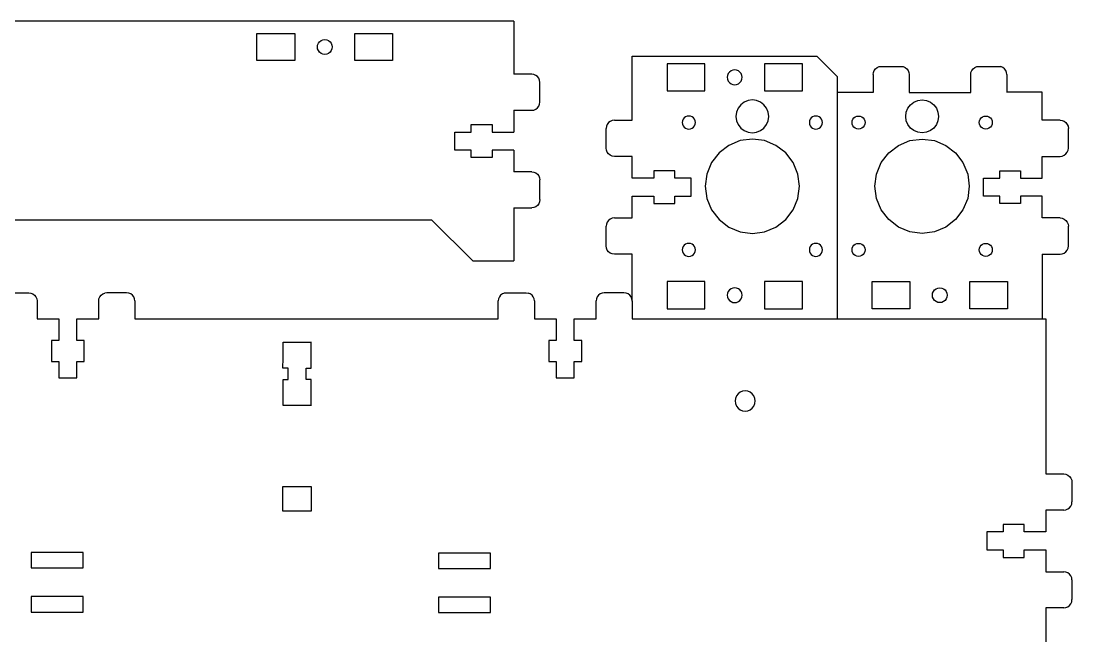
# Model space of a CAD drawing. Extents: x 0 to 869, y 0 to 544.
# Drawn here: x 609 to 864.8, y 394.4 to 544.1 of the extents above; entities that cross this region are included whole.
import ezdxf

# ---------------------------------------------------------------- set-up
doc = ezdxf.new("R2010")
doc.units = 0
doc.layers.get('0').update_dxf_attribs({"linetype": 'CONTINUOUS'})

msp = doc.modelspace()

# ---------------------------------------------------------------- linework, layer by layer
at = {"color": 3}
msp.add_line((728.941, 544.128), (530.01, 544.142), dxfattribs=at)
at = {"color": 5}
for p, q in [((728.955, 544.11), (728.955, 531.185)), ((757.753, 519.987), (757.753, 535.612)), ((757.753, 535.612), (802.665, 535.612)), ((802.665, 535.612), (807.653, 530.61)), ((816.434, 531.622), (816.635, 532.105)), ((816.635, 532.105), (816.952, 532.522)), ((816.952, 532.522), (817.365, 532.839)), ((817.365, 532.839), (817.845, 533.037)), ((817.845, 533.037), (823.154, 533.107)), ((823.154, 533.107), (823.669, 533.037)), ((823.669, 533.037), (824.152, 532.839)), ((824.152, 532.839), (824.565, 532.522)), ((824.565, 532.522), (824.883, 532.105)), ((824.883, 532.105), (825.08, 531.622)), ((840.186, 531.622), (840.387, 532.105)), ((840.387, 532.105), (840.705, 532.522)), ((840.705, 532.522), (841.117, 532.839)), ((841.117, 532.839), (841.597, 533.037)), ((841.597, 533.037), (846.907, 533.107)), ((846.907, 533.107), (847.422, 533.037)), ((847.905, 532.839), (847.422, 533.037)), ((848.318, 532.522), (847.905, 532.839)), ((848.635, 532.105), (848.318, 532.522)), ((848.833, 531.622), (848.635, 532.105)), ((733.305, 531.185), (728.955, 531.185)), ((733.824, 531.118), (733.305, 531.185)), ((734.303, 530.916), (733.824, 531.118)), ((734.72, 530.602), (734.303, 530.916)), ((735.037, 530.186), (734.72, 530.602)), ((735.235, 529.706), (735.037, 530.186)), ((735.305, 529.191), (735.235, 529.706)), ((816.367, 531.107), (816.434, 531.622)), ((816.367, 531.107), (816.367, 526.757)), ((825.08, 531.622), (825.147, 531.107)), ((825.147, 531.107), (825.147, 526.757)), ((840.119, 531.107), (840.186, 531.622)), ((840.119, 526.757), (840.119, 531.107)), ((848.903, 531.107), (848.833, 531.622)), ((848.903, 531.107), (848.903, 526.757)), ((735.305, 524.401), (735.305, 529.191)), ((735.235, 523.882), (735.305, 524.401)), ((816.367, 526.757), (807.625, 526.757)), ((825.147, 526.757), (840.119, 526.757)), ((857.553, 526.778), (848.9, 526.778)), ((857.553, 519.987), (857.553, 526.778)), ((728.955, 522.404), (733.305, 522.404)), ((728.955, 522.404), (728.955, 517.116)), ((733.305, 522.404), (733.824, 522.471)), ((733.824, 522.471), (734.303, 522.672)), ((734.303, 522.672), (734.72, 522.986)), ((734.72, 522.986), (735.037, 523.402)), ((735.037, 523.402), (735.235, 523.882)), ((752.002, 519.402), (751.685, 518.986)), ((752.415, 519.716), (752.002, 519.402)), ((752.895, 519.917), (752.415, 519.716)), ((753.413, 519.987), (752.895, 519.917)), ((753.413, 519.987), (757.753, 519.987)), ((861.896, 519.987), (857.553, 519.987)), ((861.896, 519.987), (862.411, 519.92)), ((862.411, 519.92), (862.894, 519.719)), ((862.894, 519.719), (863.307, 519.402)), ((863.307, 519.402), (863.625, 518.986)), ((714.604, 512.724), (714.604, 517.116)), ((714.604, 517.116), (718.555, 517.116)), ((718.555, 517.116), (718.555, 518.911)), ((718.555, 518.911), (723.653, 518.911)), ((723.653, 518.911), (723.653, 517.116)), ((723.653, 517.116), (728.955, 517.116)), ((751.484, 518.502), (751.417, 517.984)), ((751.417, 513.186), (751.417, 517.984)), ((751.685, 518.986), (751.484, 518.502)), ((863.625, 518.986), (863.822, 518.506)), ((863.822, 518.506), (863.889, 517.987)), ((863.889, 513.186), (863.889, 517.987)), ((718.555, 512.724), (714.604, 512.724)), ((718.555, 510.928), (718.555, 512.724)), ((723.653, 512.724), (723.653, 510.928)), ((728.955, 512.724), (723.653, 512.724)), ((728.955, 512.724), (728.955, 507.432)), ((751.484, 512.667), (751.417, 513.186)), ((751.685, 512.184), (751.484, 512.667)), ((752.002, 511.771), (751.685, 512.184)), ((752.415, 511.454), (752.002, 511.771)), ((862.894, 511.454), (863.307, 511.775)), ((863.307, 511.775), (863.625, 512.187)), ((863.625, 512.187), (863.822, 512.667)), ((863.822, 512.667), (863.889, 513.186)), ((723.653, 510.928), (718.555, 510.928)), ((752.895, 511.253), (752.415, 511.454)), ((753.413, 511.186), (752.895, 511.253)), ((757.753, 511.186), (753.413, 511.186)), ((757.753, 505.887), (757.753, 511.186)), ((857.553, 505.887), (857.553, 511.189)), ((857.553, 511.189), (861.896, 511.189)), ((861.896, 511.189), (862.411, 511.256)), ((862.411, 511.256), (862.894, 511.454)), ((733.305, 507.432), (728.955, 507.432)), ((733.305, 507.432), (733.824, 507.365)), ((733.824, 507.365), (734.303, 507.167)), ((734.303, 507.167), (734.72, 506.85)), ((734.72, 506.85), (735.037, 506.437)), ((735.037, 506.437), (735.235, 505.954)), ((763.044, 507.686), (763.044, 505.887)), ((768.135, 507.686), (763.044, 507.686)), ((768.135, 505.887), (768.135, 507.686)), ((847.175, 507.686), (852.265, 507.686)), ((847.175, 505.887), (847.175, 507.686)), ((852.265, 507.686), (852.265, 505.887)), ((735.235, 505.954), (735.305, 505.435)), ((735.305, 500.648), (735.305, 505.435)), ((763.044, 505.887), (757.753, 505.887)), ((772.075, 505.887), (768.135, 505.887)), ((772.075, 501.488), (772.075, 505.887)), ((843.234, 505.887), (847.175, 505.887)), ((843.234, 501.488), (843.234, 505.887)), ((852.265, 505.887), (857.553, 505.887)), ((757.753, 496.185), (757.753, 501.488)), ((757.753, 501.488), (763.044, 501.488)), ((763.044, 501.488), (763.044, 499.685)), ((768.135, 501.488), (772.075, 501.488)), ((768.135, 499.685), (768.135, 501.488)), ((847.175, 501.488), (843.234, 501.488)), ((847.175, 499.689), (847.175, 501.488)), ((852.265, 501.488), (852.265, 499.689)), ((857.553, 501.488), (852.265, 501.488)), ((857.553, 496.189), (857.553, 501.488)), ((733.824, 498.718), (733.305, 498.651)), ((734.303, 498.92), (733.824, 498.718)), ((734.72, 499.237), (734.303, 498.92)), ((735.037, 499.65), (734.72, 499.237)), ((735.235, 500.13), (735.037, 499.65)), ((735.305, 500.648), (735.235, 500.13)), ((763.044, 499.685), (768.135, 499.685)), ((852.265, 499.689), (847.175, 499.689)), ((728.955, 498.651), (733.305, 498.651)), ((728.955, 498.651), (728.955, 485.726)), ((753.413, 496.185), (752.895, 496.118)), ((753.413, 496.185), (757.753, 496.185)), ((861.896, 496.189), (857.553, 496.189)), ((861.896, 496.189), (862.411, 496.118)), ((598.897, 495.706), (708.953, 495.706)), ((708.953, 495.706), (718.954, 485.726)), ((751.484, 494.704), (751.417, 494.185)), ((751.417, 489.384), (751.417, 494.185)), ((751.685, 495.187), (751.484, 494.704)), ((752.002, 495.6), (751.685, 495.187)), ((752.415, 495.917), (752.002, 495.6)), ((752.895, 496.118), (752.415, 495.917)), ((862.411, 496.118), (862.894, 495.917)), ((862.894, 495.917), (863.307, 495.603)), ((863.307, 495.603), (863.625, 495.187)), ((863.625, 495.187), (863.822, 494.704)), ((863.822, 494.704), (863.889, 494.185)), ((863.889, 489.387), (863.889, 494.185)), ((751.484, 488.869), (751.417, 489.384)), ((751.685, 488.386), (751.484, 488.869)), ((863.625, 488.389), (863.822, 488.869)), ((863.822, 488.869), (863.889, 489.387)), ((752.002, 487.973), (751.685, 488.386)), ((752.415, 487.652), (752.002, 487.973)), ((752.895, 487.454), (752.415, 487.652)), ((753.413, 487.387), (752.895, 487.454)), ((757.753, 487.387), (753.413, 487.387)), ((857.553, 487.387), (861.896, 487.387)), ((857.567, 471.6), (857.567, 487.401)), ((861.896, 487.387), (862.411, 487.454)), ((862.411, 487.454), (862.894, 487.655)), ((862.894, 487.655), (863.307, 487.973)), ((863.307, 487.973), (863.625, 488.389)), ((718.954, 485.726), (728.955, 485.726))]:
    msp.add_line(p, q, dxfattribs=at)
at = {"color": 0}
for p, q in [((666.454, 534.529), (666.454, 541.115)), ((666.454, 541.115), (675.654, 541.115)), ((675.654, 541.115), (675.654, 534.529)), ((682.487, 539.559), (682.953, 539.619)), ((682.953, 539.619), (683.422, 539.559)), ((690.256, 541.115), (699.456, 541.115)), ((690.256, 534.529), (690.256, 541.115)), ((699.456, 541.115), (699.456, 534.529)), ((681.154, 537.824), (681.214, 538.289)), ((681.214, 537.358), (681.154, 537.824)), ((681.214, 538.289), (681.394, 538.723)), ((681.394, 536.924), (681.214, 537.358)), ((681.394, 538.723), (681.68, 539.094)), ((681.68, 539.094), (682.054, 539.38)), ((682.054, 539.38), (682.487, 539.559)), ((683.422, 539.559), (683.856, 539.38)), ((683.856, 539.38), (684.23, 539.094)), ((684.23, 539.094), (684.516, 538.723)), ((684.516, 538.723), (684.696, 538.289)), ((684.696, 537.358), (684.516, 536.924)), ((684.696, 538.289), (684.756, 537.824)), ((684.756, 537.824), (684.696, 537.358)), ((675.654, 534.529), (666.454, 534.529)), ((681.68, 536.55), (681.394, 536.924)), ((682.054, 536.265), (681.68, 536.55)), ((682.487, 536.085), (682.054, 536.265)), ((682.953, 536.025), (682.487, 536.085)), ((683.422, 536.085), (682.953, 536.025)), ((683.856, 536.265), (683.422, 536.085)), ((684.23, 536.55), (683.856, 536.265)), ((684.516, 536.924), (684.23, 536.55)), ((699.456, 534.529), (690.256, 534.529)), ((766.237, 533.732), (766.237, 527.131)), ((775.42, 533.732), (766.237, 533.732)), ((775.42, 527.131), (775.42, 533.732)), ((781.805, 531.989), (781.431, 531.707)), ((782.239, 532.172), (781.805, 531.989)), ((782.705, 532.232), (782.239, 532.172)), ((783.17, 532.172), (782.705, 532.232)), ((783.604, 531.989), (783.17, 532.172)), ((783.975, 531.707), (783.604, 531.989)), ((789.989, 533.732), (789.989, 527.131)), ((799.172, 533.732), (789.989, 533.732)), ((799.172, 527.131), (799.172, 533.732)), ((780.969, 530.899), (780.905, 530.43)), ((780.905, 530.43), (780.969, 529.964)), ((781.145, 531.333), (780.969, 530.899)), ((780.969, 529.964), (781.145, 529.53)), ((781.431, 531.707), (781.145, 531.333)), ((781.145, 529.53), (781.431, 529.156)), ((784.26, 531.333), (783.975, 531.707)), ((783.975, 529.156), (784.26, 529.53)), ((784.44, 530.899), (784.26, 531.333)), ((784.26, 529.53), (784.44, 529.964)), ((784.504, 530.43), (784.44, 530.899)), ((784.44, 529.964), (784.504, 530.43)), ((807.653, 530.61), (807.653, 471.611)), ((766.237, 527.131), (775.42, 527.131)), ((781.431, 529.156), (781.805, 528.87)), ((781.805, 528.87), (782.239, 528.69)), ((782.239, 528.69), (782.705, 528.63)), ((782.705, 528.63), (783.17, 528.69)), ((783.17, 528.69), (783.604, 528.87)), ((783.604, 528.87), (783.975, 529.156)), ((789.989, 527.131), (799.172, 527.131)), ((785.001, 524.376), (784.172, 523.737)), ((785.961, 524.775), (785.001, 524.376)), ((786.994, 524.912), (785.961, 524.775)), ((788.028, 524.775), (786.994, 524.912)), ((788.991, 524.376), (788.028, 524.775)), ((789.82, 523.737), (788.991, 524.376)), ((825.489, 523.741), (826.315, 524.376)), ((826.315, 524.376), (827.278, 524.775)), ((827.278, 524.775), (828.312, 524.912)), ((828.312, 524.912), (829.345, 524.775)), ((829.345, 524.775), (830.308, 524.376)), ((830.308, 524.376), (831.134, 523.741)), ((783.138, 521.945), (783.004, 520.912)), ((783.537, 522.912), (783.138, 521.945)), ((784.172, 523.737), (783.537, 522.912)), ((790.451, 522.912), (789.82, 523.737)), ((790.85, 521.945), (790.451, 522.912)), ((790.988, 520.912), (790.85, 521.945)), ((824.322, 520.912), (824.456, 521.949)), ((824.456, 521.949), (824.854, 522.912)), ((824.854, 522.912), (825.489, 523.741)), ((831.134, 523.741), (831.769, 522.912)), ((831.769, 522.912), (832.167, 521.949)), ((832.167, 521.949), (832.305, 520.912)), ((769.983, 519.825), (769.93, 519.409)), ((769.93, 519.409), (769.983, 518.996)), ((770.142, 520.21), (769.983, 519.825)), ((770.396, 520.541), (770.142, 520.21)), ((770.728, 520.795), (770.396, 520.541)), ((771.112, 520.958), (770.728, 520.795)), ((771.525, 521.01), (771.112, 520.958)), ((771.941, 520.958), (771.525, 521.01)), ((772.326, 520.795), (771.941, 520.958)), ((772.654, 520.541), (772.326, 520.795)), ((772.908, 520.21), (772.654, 520.541)), ((773.07, 519.825), (772.908, 520.21)), ((773.123, 519.409), (773.07, 519.825)), ((773.07, 518.996), (773.123, 519.409)), ((783.004, 520.912), (783.138, 519.875)), ((783.138, 519.875), (783.537, 518.911)), ((790.451, 518.911), (790.85, 519.875)), ((790.85, 519.875), (790.988, 520.912)), ((800.922, 519.825), (800.869, 519.409)), ((800.869, 519.409), (800.922, 518.996)), ((801.081, 520.21), (800.922, 519.825)), ((801.335, 520.541), (801.081, 520.21)), ((801.666, 520.795), (801.335, 520.541)), ((802.051, 520.958), (801.666, 520.795)), ((802.464, 521.01), (802.051, 520.958)), ((802.88, 520.958), (802.464, 521.01)), ((803.261, 520.795), (802.88, 520.958)), ((803.592, 520.541), (803.261, 520.795)), ((803.847, 520.21), (803.592, 520.541)), ((804.005, 519.825), (803.847, 520.21)), ((804.062, 519.409), (804.005, 519.825)), ((804.005, 518.996), (804.062, 519.409)), ((811.244, 519.412), (811.301, 519.825)), ((811.301, 519), (811.244, 519.412)), ((811.301, 519.825), (811.459, 520.213)), ((811.459, 520.213), (811.713, 520.541)), ((811.713, 520.541), (812.045, 520.799)), ((812.045, 520.799), (812.43, 520.958)), ((812.43, 520.958), (812.842, 521.01)), ((812.842, 521.01), (813.255, 520.958)), ((813.255, 520.958), (813.643, 520.799)), ((813.643, 520.799), (813.971, 520.541)), ((813.971, 520.541), (814.225, 520.213)), ((814.225, 520.213), (814.384, 519.825)), ((814.384, 519.825), (814.44, 519.412)), ((814.44, 519.412), (814.384, 519)), ((824.456, 519.878), (824.322, 520.912)), ((824.854, 518.911), (824.456, 519.878)), ((832.167, 519.878), (831.769, 518.911)), ((832.305, 520.912), (832.167, 519.878)), ((842.183, 519.412), (842.239, 519.825)), ((842.239, 519), (842.183, 519.412)), ((842.239, 519.825), (842.398, 520.213)), ((842.398, 520.213), (842.652, 520.541)), ((842.652, 520.541), (842.984, 520.799)), ((842.984, 520.799), (843.368, 520.958)), ((843.368, 520.958), (843.781, 521.01)), ((843.781, 521.01), (844.194, 520.958)), ((844.194, 520.958), (844.578, 520.799)), ((844.578, 520.799), (844.91, 520.541)), ((844.91, 520.541), (845.164, 520.213)), ((845.164, 520.213), (845.323, 519.825)), ((845.323, 519.825), (845.379, 519.412)), ((845.379, 519.412), (845.323, 519)), ((769.983, 518.996), (770.142, 518.612)), ((770.142, 518.612), (770.396, 518.28)), ((770.396, 518.28), (770.728, 518.026)), ((770.728, 518.026), (771.112, 517.864)), ((771.112, 517.864), (771.525, 517.811)), ((771.525, 517.811), (771.941, 517.864)), ((771.941, 517.864), (772.326, 518.026)), ((772.326, 518.026), (772.654, 518.28)), ((772.654, 518.28), (772.908, 518.612)), ((772.908, 518.612), (773.07, 518.996)), ((783.537, 518.911), (784.172, 518.082)), ((784.172, 518.082), (785.001, 517.447)), ((785.001, 517.447), (785.961, 517.045)), ((785.961, 517.045), (786.994, 516.911)), ((786.994, 516.911), (788.028, 517.045)), ((788.028, 517.045), (788.991, 517.447)), ((788.991, 517.447), (789.82, 518.082)), ((789.82, 518.082), (790.451, 518.911)), ((800.922, 518.996), (801.081, 518.612)), ((801.081, 518.612), (801.335, 518.28)), ((801.335, 518.28), (801.666, 518.026)), ((801.666, 518.026), (802.051, 517.864)), ((802.051, 517.864), (802.464, 517.811)), ((802.464, 517.811), (802.88, 517.864)), ((802.88, 517.864), (803.261, 518.026)), ((803.261, 518.026), (803.592, 518.28)), ((803.592, 518.28), (803.847, 518.612)), ((803.847, 518.612), (804.005, 518.996)), ((811.459, 518.612), (811.301, 519)), ((811.713, 518.28), (811.459, 518.612)), ((812.045, 518.026), (811.713, 518.28)), ((812.43, 517.867), (812.045, 518.026)), ((812.842, 517.811), (812.43, 517.867)), ((813.255, 517.867), (812.842, 517.811)), ((813.643, 518.026), (813.255, 517.867)), ((813.971, 518.28), (813.643, 518.026)), ((814.225, 518.612), (813.971, 518.28)), ((814.384, 519), (814.225, 518.612)), ((825.489, 518.082), (824.854, 518.911)), ((826.315, 517.447), (825.489, 518.082)), ((827.278, 517.049), (826.315, 517.447)), ((828.312, 516.911), (827.278, 517.049)), ((829.345, 517.049), (828.312, 516.911)), ((830.308, 517.447), (829.345, 517.049)), ((831.134, 518.082), (830.308, 517.447)), ((831.769, 518.911), (831.134, 518.082)), ((842.398, 518.612), (842.239, 519)), ((842.652, 518.28), (842.398, 518.612)), ((842.984, 518.026), (842.652, 518.28)), ((843.368, 517.867), (842.984, 518.026)), ((843.781, 517.811), (843.368, 517.867)), ((844.194, 517.867), (843.781, 517.811)), ((844.578, 518.026), (844.194, 517.867)), ((844.91, 518.28), (844.578, 518.026)), ((845.164, 518.612), (844.91, 518.28)), ((845.323, 519), (845.164, 518.612)), ((784.024, 515.017), (781.258, 513.87)), ((786.994, 515.412), (784.024, 515.017)), ((789.965, 515.017), (786.994, 515.412)), ((792.734, 513.87), (789.965, 515.017)), ((822.572, 513.87), (825.341, 515.02)), ((825.341, 515.02), (828.312, 515.412)), ((828.312, 515.412), (831.282, 515.02)), ((831.282, 515.02), (834.051, 513.87)), ((778.88, 512.043), (777.057, 509.662)), ((781.258, 513.87), (778.88, 512.043)), ((795.112, 512.043), (792.734, 513.87)), ((796.936, 509.662), (795.112, 512.043)), ((818.374, 509.662), (820.194, 512.043)), ((820.194, 512.043), (822.572, 513.87)), ((834.051, 513.87), (836.429, 512.043)), ((836.429, 512.043), (838.249, 509.662)), ((777.057, 509.662), (775.91, 506.885)), ((798.082, 506.885), (796.936, 509.662)), ((817.227, 506.889), (818.374, 509.662)), ((838.249, 509.662), (839.396, 506.889)), ((775.91, 506.885), (775.518, 503.911)), ((798.474, 503.911), (798.082, 506.885)), ((816.836, 503.911), (817.227, 506.889)), ((839.396, 506.889), (839.788, 503.911)), ((775.518, 503.911), (775.91, 500.934)), ((798.082, 500.934), (798.474, 503.911)), ((817.227, 500.937), (816.836, 503.911)), ((839.788, 503.911), (839.396, 500.937)), ((775.91, 500.934), (777.057, 498.161)), ((796.936, 498.161), (798.082, 500.934)), ((818.374, 498.161), (817.227, 500.937)), ((839.396, 500.937), (838.249, 498.161)), ((777.057, 498.161), (778.88, 495.78)), ((795.112, 495.78), (796.936, 498.161)), ((820.194, 495.78), (818.374, 498.161)), ((838.249, 498.161), (836.429, 495.78)), ((778.88, 495.78), (781.258, 493.952)), ((781.258, 493.952), (784.024, 492.802)), ((789.965, 492.802), (792.734, 493.952)), ((792.734, 493.952), (795.112, 495.78)), ((822.572, 493.952), (820.194, 495.78)), ((825.341, 492.806), (822.572, 493.952)), ((834.051, 493.952), (831.282, 492.806)), ((836.429, 495.78), (834.051, 493.952)), ((784.024, 492.802), (786.994, 492.411)), ((786.994, 492.411), (789.965, 492.802)), ((828.312, 492.411), (825.341, 492.806)), ((831.282, 492.806), (828.312, 492.411)), ((769.983, 488.823), (769.93, 488.41)), ((770.142, 489.211), (769.983, 488.823)), ((770.396, 489.543), (770.142, 489.211)), ((770.728, 489.797), (770.396, 489.543)), ((771.112, 489.955), (770.728, 489.797)), ((771.525, 490.012), (771.112, 489.955)), ((771.941, 489.955), (771.525, 490.012)), ((772.326, 489.797), (771.941, 489.955)), ((772.654, 489.543), (772.326, 489.797)), ((772.908, 489.211), (772.654, 489.543)), ((773.07, 488.823), (772.908, 489.211)), ((773.123, 488.41), (773.07, 488.823)), ((800.922, 488.823), (800.869, 488.41)), ((801.081, 489.211), (800.922, 488.823)), ((801.335, 489.543), (801.081, 489.211)), ((801.666, 489.797), (801.335, 489.543)), ((802.051, 489.955), (801.666, 489.797)), ((802.464, 490.012), (802.051, 489.955)), ((802.88, 489.955), (802.464, 490.012)), ((803.261, 489.797), (802.88, 489.955)), ((803.592, 489.543), (803.261, 489.797)), ((803.847, 489.211), (803.592, 489.543)), ((804.005, 488.823), (803.847, 489.211)), ((804.062, 488.41), (804.005, 488.823)), ((811.244, 488.414), (811.301, 488.827)), ((811.301, 488.827), (811.459, 489.211)), ((811.459, 489.211), (811.713, 489.543)), ((811.713, 489.543), (812.045, 489.797)), ((812.045, 489.797), (812.43, 489.959)), ((812.43, 489.959), (812.842, 490.012)), ((812.842, 490.012), (813.255, 489.959)), ((813.255, 489.959), (813.643, 489.797)), ((813.643, 489.797), (813.971, 489.543)), ((813.971, 489.543), (814.225, 489.211)), ((814.225, 489.211), (814.384, 488.827)), ((814.384, 488.827), (814.44, 488.414)), ((842.183, 488.414), (842.239, 488.827)), ((842.239, 488.827), (842.398, 489.211)), ((842.398, 489.211), (842.652, 489.543)), ((842.652, 489.543), (842.984, 489.797)), ((842.984, 489.797), (843.368, 489.959)), ((843.368, 489.959), (843.781, 490.012)), ((843.781, 490.012), (844.194, 489.959)), ((844.194, 489.959), (844.578, 489.797)), ((844.578, 489.797), (844.91, 489.543)), ((844.91, 489.543), (845.164, 489.211)), ((845.164, 489.211), (845.323, 488.827)), ((845.323, 488.827), (845.379, 488.414)), ((757.753, 475.94), (757.753, 487.387)), ((769.93, 488.41), (769.983, 487.998)), ((769.983, 487.998), (770.142, 487.609)), ((770.142, 487.609), (770.396, 487.281)), ((770.396, 487.281), (770.728, 487.024)), ((770.728, 487.024), (771.112, 486.865)), ((771.112, 486.865), (771.525, 486.812)), ((771.525, 486.812), (771.941, 486.865)), ((771.941, 486.865), (772.326, 487.024)), ((772.326, 487.024), (772.654, 487.281)), ((772.654, 487.281), (772.908, 487.609)), ((772.908, 487.609), (773.07, 487.998)), ((773.07, 487.998), (773.123, 488.41)), ((800.869, 488.41), (800.922, 487.998)), ((800.922, 487.998), (801.081, 487.609)), ((801.081, 487.609), (801.335, 487.281)), ((801.335, 487.281), (801.666, 487.024)), ((801.666, 487.024), (802.051, 486.865)), ((802.051, 486.865), (802.464, 486.812)), ((802.464, 486.812), (802.88, 486.865)), ((802.88, 486.865), (803.261, 487.024)), ((803.261, 487.024), (803.592, 487.281)), ((803.592, 487.281), (803.847, 487.609)), ((803.847, 487.609), (804.005, 487.998)), ((804.005, 487.998), (804.062, 488.41)), ((811.301, 487.998), (811.244, 488.414)), ((811.459, 487.613), (811.301, 487.998)), ((811.713, 487.281), (811.459, 487.613)), ((812.045, 487.027), (811.713, 487.281)), ((812.43, 486.865), (812.045, 487.027)), ((812.842, 486.812), (812.43, 486.865)), ((813.255, 486.865), (812.842, 486.812)), ((813.643, 487.027), (813.255, 486.865)), ((813.971, 487.281), (813.643, 487.027)), ((814.225, 487.613), (813.971, 487.281)), ((814.384, 487.998), (814.225, 487.613)), ((814.44, 488.414), (814.384, 487.998)), ((842.239, 487.998), (842.183, 488.414)), ((842.398, 487.613), (842.239, 487.998)), ((842.652, 487.281), (842.398, 487.613)), ((842.984, 487.027), (842.652, 487.281)), ((843.368, 486.865), (842.984, 487.027)), ((843.781, 486.812), (843.368, 486.865)), ((844.194, 486.865), (843.781, 486.812)), ((844.578, 487.027), (844.194, 486.865)), ((844.91, 487.281), (844.578, 487.027)), ((845.164, 487.613), (844.91, 487.281)), ((845.323, 487.998), (845.164, 487.613)), ((845.379, 488.414), (845.323, 487.998)), ((766.237, 480.691), (766.237, 474.091)), ((775.42, 480.691), (766.237, 480.691)), ((775.42, 474.091), (775.42, 480.691)), ((781.145, 478.293), (780.969, 477.855)), ((781.431, 478.663), (781.145, 478.293)), ((781.805, 478.952), (781.431, 478.663)), ((782.239, 479.132), (781.805, 478.952)), ((782.705, 479.192), (782.239, 479.132)), ((783.17, 479.132), (782.705, 479.192)), ((783.604, 478.952), (783.17, 479.132)), ((783.975, 478.663), (783.604, 478.952)), ((784.26, 478.293), (783.975, 478.663)), ((784.44, 477.855), (784.26, 478.293)), ((789.989, 480.691), (789.989, 474.091)), ((799.172, 480.691), (789.989, 480.691)), ((799.172, 474.091), (799.172, 480.691)), ((816.137, 480.691), (825.317, 480.691)), ((816.137, 474.091), (816.137, 480.691)), ((825.317, 480.691), (825.317, 474.091)), ((830.866, 477.859), (831.046, 478.293)), ((831.046, 478.293), (831.331, 478.667)), ((831.331, 478.667), (831.705, 478.952)), ((831.705, 478.952), (832.139, 479.132)), ((832.139, 479.132), (832.605, 479.192)), ((832.605, 479.192), (833.067, 479.132)), ((833.067, 479.132), (833.501, 478.952)), ((833.501, 478.952), (833.875, 478.667)), ((833.875, 478.667), (834.161, 478.293)), ((834.161, 478.293), (834.341, 477.859)), ((839.89, 480.691), (849.069, 480.691)), ((839.89, 474.091), (839.89, 480.691)), ((849.069, 480.691), (849.069, 474.091)), ((780.969, 477.855), (780.905, 477.389)), ((780.905, 477.389), (780.969, 476.924)), ((780.969, 476.924), (781.145, 476.49)), ((781.145, 476.49), (781.431, 476.119)), ((781.431, 476.119), (781.805, 475.83)), ((781.805, 475.83), (782.239, 475.65)), ((783.17, 475.65), (783.604, 475.83)), ((783.604, 475.83), (783.975, 476.119)), ((783.975, 476.119), (784.26, 476.49)), ((784.26, 476.49), (784.44, 476.924)), ((784.504, 477.389), (784.44, 477.855)), ((784.44, 476.924), (784.504, 477.389)), ((830.806, 477.393), (830.866, 477.859)), ((830.866, 476.927), (830.806, 477.393)), ((831.046, 476.49), (830.866, 476.927)), ((831.331, 476.119), (831.046, 476.49)), ((831.705, 475.834), (831.331, 476.119)), ((832.139, 475.65), (831.705, 475.834)), ((833.501, 475.834), (833.067, 475.65)), ((833.875, 476.119), (833.501, 475.834)), ((834.161, 476.49), (833.875, 476.119)), ((834.341, 476.927), (834.161, 476.49)), ((834.341, 477.859), (834.401, 477.393)), ((834.401, 477.393), (834.341, 476.927)), ((766.237, 474.091), (775.42, 474.091)), ((782.239, 475.65), (782.705, 475.59)), ((782.705, 475.59), (783.17, 475.65)), ((789.989, 474.091), (799.172, 474.091)), ((825.317, 474.091), (816.137, 474.091)), ((832.605, 475.59), (832.139, 475.65)), ((833.067, 475.65), (832.605, 475.59)), ((849.069, 474.091), (839.89, 474.091)), ((672.79, 462.086), (672.79, 465.935)), ((672.793, 465.935), (679.69, 465.935)), ((679.676, 462.079), (679.676, 465.931)), ((672.786, 459.595), (672.79, 462.086)), ((679.679, 459.588), (679.676, 462.079)), ((674.017, 459.592), (672.786, 459.595)), ((674.017, 456.875), (674.017, 459.592)), ((678.448, 456.872), (678.448, 459.588)), ((678.448, 459.588), (679.679, 459.588)), ((672.793, 454.385), (672.79, 456.875)), ((672.79, 456.875), (674.017, 456.875)), ((679.676, 456.872), (678.448, 456.872)), ((679.676, 454.378), (679.676, 456.872)), ((672.793, 450.536), (672.793, 454.385)), ((679.676, 450.529), (679.676, 454.378)), ((783.121, 452.861), (782.874, 452.268)), ((783.509, 453.365), (783.121, 452.861)), ((784.017, 453.757), (783.509, 453.365)), ((784.606, 454), (784.017, 453.757)), ((785.241, 454.085), (784.606, 454)), ((785.876, 454), (785.241, 454.085)), ((786.465, 453.757), (785.876, 454)), ((786.973, 453.365), (786.465, 453.757)), ((787.361, 452.861), (786.973, 453.365)), ((787.608, 452.268), (787.361, 452.861)), ((679.69, 450.536), (672.793, 450.536)), ((782.874, 452.268), (782.793, 451.633)), ((782.793, 451.633), (782.874, 451.002)), ((782.874, 451.002), (783.121, 450.409)), ((783.121, 450.409), (783.509, 449.901)), ((786.973, 449.901), (787.361, 450.409)), ((787.361, 450.409), (787.608, 451.002)), ((787.689, 451.633), (787.608, 452.268)), ((787.608, 451.002), (787.689, 451.633)), ((783.509, 449.901), (784.017, 449.513)), ((784.017, 449.513), (784.606, 449.27)), ((784.606, 449.27), (785.241, 449.185)), ((785.241, 449.185), (785.876, 449.27)), ((785.876, 449.27), (786.465, 449.513)), ((786.465, 449.513), (786.973, 449.901)), ((672.779, 430.777), (679.655, 430.777)), ((672.779, 424.822), (672.779, 430.777)), ((679.655, 430.777), (679.655, 424.822)), ((679.655, 424.822), (672.779, 424.822)), ((611.501, 414.757), (611.501, 410.979)), ((624.166, 414.757), (611.501, 414.757)), ((624.166, 410.979), (624.166, 414.757)), ((710.597, 414.609), (710.597, 410.831)), ((723.261, 414.609), (710.597, 414.609)), ((723.261, 410.831), (723.261, 414.609)), ((611.501, 410.979), (624.166, 410.979)), ((710.597, 410.831), (723.261, 410.831)), ((611.501, 404.033), (611.501, 400.255)), ((624.166, 404.033), (611.501, 404.033)), ((624.166, 400.255), (624.166, 404.033)), ((710.597, 403.885), (710.597, 400.106)), ((723.261, 403.885), (710.597, 403.885)), ((723.261, 400.106), (723.261, 403.885)), ((611.501, 400.255), (624.166, 400.255)), ((710.597, 400.106), (723.261, 400.106))]:
    msp.add_line(p, q, dxfattribs=at)
at = {"color": 4}
for p, q in [((606.143, 477.986), (610.941, 477.986)), ((610.941, 477.986), (611.459, 477.915)), ((611.459, 477.915), (611.942, 477.718)), ((611.942, 477.718), (612.355, 477.4)), ((612.355, 477.4), (612.673, 476.984)), ((612.673, 476.984), (612.874, 476.5)), ((612.874, 476.5), (612.941, 475.985)), ((612.941, 475.985), (612.941, 471.636)), ((627.941, 475.985), (628.008, 476.5)), ((627.941, 471.636), (627.941, 475.985)), ((628.008, 476.5), (628.209, 476.984)), ((628.209, 476.984), (628.527, 477.4)), ((628.527, 477.4), (628.939, 477.718)), ((628.932, 477.718), (629.416, 477.915)), ((629.934, 477.986), (629.416, 477.915)), ((634.742, 477.986), (629.934, 477.986)), ((635.258, 477.915), (634.742, 477.986)), ((635.741, 477.718), (635.258, 477.915)), ((636.154, 477.4), (635.741, 477.718)), ((636.475, 476.984), (636.154, 477.4)), ((636.672, 476.5), (636.475, 476.984)), ((636.743, 475.985), (636.672, 476.5)), ((636.743, 475.985), (636.743, 471.636)), ((725.23, 476.5), (725.163, 475.985)), ((725.163, 471.636), (725.163, 475.985)), ((725.431, 476.984), (725.23, 476.5)), ((725.749, 477.4), (725.431, 476.984)), ((726.165, 477.718), (725.749, 477.4)), ((726.648, 477.915), (726.165, 477.718)), ((726.641, 477.929), (727.16, 477.996)), ((727.16, 477.996), (731.965, 477.986)), ((731.965, 477.986), (732.48, 477.915)), ((732.963, 477.718), (732.48, 477.915)), ((733.379, 477.4), (732.963, 477.718)), ((733.697, 476.984), (733.379, 477.4)), ((733.894, 476.5), (733.697, 476.984)), ((733.965, 475.985), (733.894, 476.5)), ((733.965, 475.985), (733.965, 471.636)), ((749.032, 476.5), (748.965, 475.985)), ((748.965, 471.636), (748.965, 475.985)), ((749.229, 476.984), (749.032, 476.5)), ((749.55, 477.4), (749.229, 476.984)), ((749.963, 477.718), (749.55, 477.4)), ((750.447, 477.915), (749.963, 477.718)), ((750.962, 477.986), (750.447, 477.915)), ((755.763, 477.986), (750.962, 477.986)), ((756.281, 477.915), (755.763, 477.986)), ((756.765, 477.718), (756.281, 477.915)), ((757.178, 477.4), (756.765, 477.718)), ((757.495, 476.984), (757.178, 477.4)), ((757.696, 476.5), (757.495, 476.984)), ((757.763, 475.985), (757.696, 476.5)), ((757.763, 475.985), (757.763, 471.636)), ((612.941, 471.636), (618.243, 471.636)), ((618.243, 471.636), (618.243, 466.333)), ((622.642, 466.333), (622.642, 471.636)), ((622.642, 471.636), (627.941, 471.636)), ((636.743, 471.636), (725.163, 471.636)), ((733.965, 471.636), (739.263, 471.636)), ((739.263, 471.636), (739.263, 466.333)), ((743.663, 471.636), (748.965, 471.636)), ((743.663, 466.333), (743.663, 471.636)), ((757.763, 471.636), (858.449, 471.636)), ((858.449, 471.636), (858.449, 433.867)), ((618.243, 466.333), (616.44, 466.333)), ((616.44, 466.333), (616.44, 461.236)), ((624.441, 466.333), (622.642, 466.333)), ((624.441, 461.236), (624.441, 466.333)), ((739.263, 466.333), (737.464, 466.333)), ((737.464, 466.333), (737.464, 461.236)), ((745.465, 466.333), (743.663, 466.333)), ((745.465, 461.236), (745.465, 466.333)), ((616.44, 461.236), (618.243, 461.236)), ((618.243, 461.236), (618.243, 457.285)), ((622.642, 461.236), (624.441, 461.236)), ((622.642, 457.285), (622.642, 461.236)), ((737.464, 461.236), (739.263, 461.236)), ((739.263, 461.236), (739.263, 457.285)), ((743.663, 461.236), (745.465, 461.236)), ((743.663, 457.285), (743.663, 461.236)), ((618.243, 457.285), (622.642, 457.285)), ((739.263, 457.285), (743.663, 457.285)), ((858.421, 433.867), (862.771, 433.867)), ((862.771, 433.867), (863.29, 433.8)), ((863.29, 433.8), (863.769, 433.599)), ((863.769, 433.599), (864.186, 433.282)), ((864.186, 433.282), (864.503, 432.869)), ((864.503, 432.869), (864.704, 432.386)), ((864.704, 432.386), (864.771, 431.867)), ((864.771, 431.867), (864.771, 427.069)), ((862.771, 425.069), (858.421, 425.069)), ((858.421, 425.069), (858.421, 419.767)), ((862.771, 425.069), (863.29, 425.136)), ((863.29, 425.136), (863.769, 425.337)), ((863.769, 425.337), (864.186, 425.655)), ((864.186, 425.655), (864.503, 426.067)), ((864.503, 426.067), (864.704, 426.551)), ((864.704, 426.551), (864.771, 427.069)), ((848.021, 419.767), (844.07, 419.767)), ((844.07, 419.767), (844.07, 415.368)), ((853.119, 421.569), (848.021, 421.569)), ((848.021, 421.569), (848.021, 419.767)), ((853.119, 419.767), (853.119, 421.569)), ((858.421, 419.767), (853.119, 419.767)), ((844.07, 415.368), (848.021, 415.368)), ((848.021, 415.368), (848.021, 413.568)), ((853.119, 415.368), (858.421, 415.368)), ((853.119, 413.568), (853.119, 415.368)), ((858.421, 415.368), (858.421, 410.069)), ((848.021, 413.568), (853.119, 413.568)), ((858.421, 410.069), (862.771, 410.069)), ((863.29, 409.998), (862.771, 410.069)), ((863.769, 409.801), (863.29, 409.998)), ((864.186, 409.483), (863.769, 409.801)), ((864.503, 409.067), (864.186, 409.483)), ((864.704, 408.587), (864.503, 409.067)), ((864.771, 408.069), (864.704, 408.587)), ((864.771, 408.069), (864.771, 403.267)), ((863.29, 401.334), (863.769, 401.535)), ((863.769, 401.535), (864.186, 401.853)), ((864.186, 401.853), (864.503, 402.269)), ((864.503, 402.269), (864.704, 402.749)), ((864.704, 402.749), (864.771, 403.267)), ((862.771, 401.267), (858.421, 401.267)), ((858.435, 401.267), (858.435, 351.361)), ((862.771, 401.267), (863.29, 401.334))]:
    msp.add_line(p, q, dxfattribs=at)

doc.saveas('drawing.dxf')
